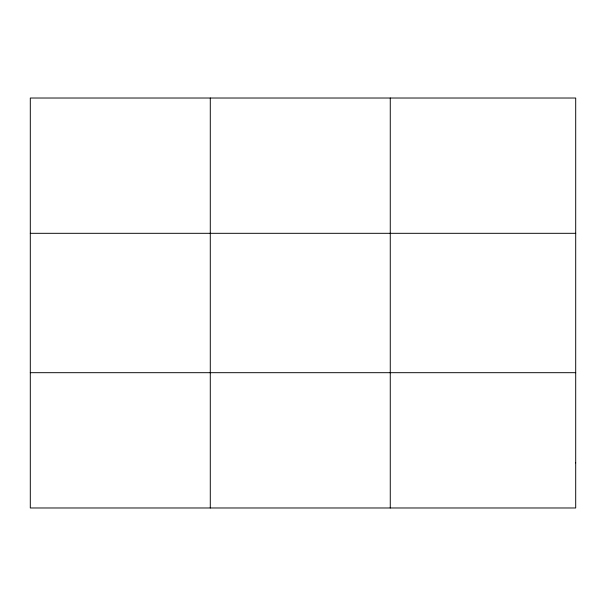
<?xml version="1.0" encoding="UTF-8"?>
<svg xmlns="http://www.w3.org/2000/svg" width="606" height="606" viewBox="0 0 606 606"><rect width="100%" height="100%" fill="white"/><g stroke="black" fill="none" stroke-linecap="round" stroke-linejoin="round"><path stroke-width="0.91" d="M210.282 507.979L210.282 98.02M390.264 507.979L390.264 98.02M30.3 233.31L575.7 233.31M30.3 372.69L575.7 372.69M575.7 462.886L575.7 507.979L30.3 507.979L30.3 98.02L575.7 98.02L575.7 462.886"/></g></svg>
